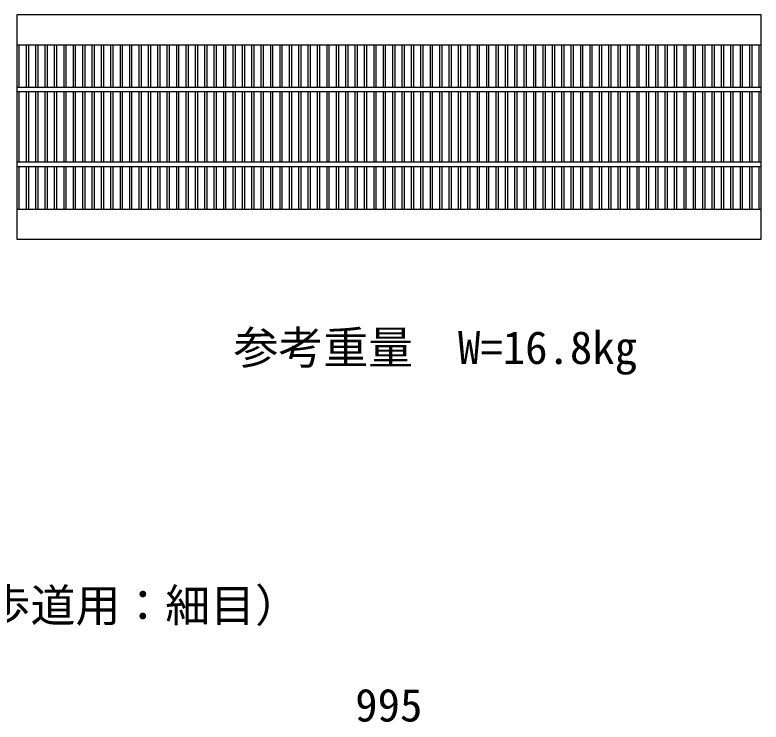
# Model space of a CAD drawing. Units: millimetres, scale not verified. Extents: x -25200 to 25200, y -8910 to 8910.
# Drawn here: x -6879 to -5882, y -801 to 145 of the extents above; entities that cross this region are included whole.
import ezdxf
from ezdxf.enums import TextEntityAlignment as Align

# ---------------------------------------------------------------- set-up
doc = ezdxf.new("R2010")
doc.units = ezdxf.units.MM
doc.header["$LTSCALE"] = 30
doc.layers.add('0-0_DIM', color=7, linetype='Continuous', lineweight=25)
doc.layers.add('0-2_HATCH', color=6, linetype='Continuous', lineweight=25)
doc.styles.add('ＭＳ ゴシック', font='')
doc.styles.get('ＭＳ ゴシック').set_extended_font_data('MS Gothic')

msp = doc.modelspace()

# ---------------------------------------------------------------- linework, layer by layer
at = {"layer": '0-2_HATCH'}
for p, q in [((-6876.52, 104.91), (-5881.52, 104.91)), ((-6873.52, 104.91), (-6873.52, 47.91)), ((-6863.96, 104.91), (-6863.96, 47.91)), ((-6860.96, 104.91), (-6860.96, 47.91)), ((-6851.41, 104.91), (-6851.41, 47.91)), ((-6848.41, 104.91), (-6848.41, 47.91)), ((-6838.85, 104.91), (-6838.85, 47.91)), ((-6835.85, 104.91), (-6835.85, 47.91)), ((-6826.29, 104.91), (-6826.29, 47.91)), ((-6823.29, 104.91), (-6823.29, 47.91)), ((-6813.73, 104.91), (-6813.73, 47.91)), ((-6810.73, 104.91), (-6810.73, 47.91)), ((-6801.18, 104.91), (-6801.18, 47.91)), ((-6798.18, 104.91), (-6798.18, 47.91)), ((-6788.62, 104.91), (-6788.62, 47.91)), ((-6785.62, 104.91), (-6785.62, 47.91)), ((-6776.06, 104.91), (-6776.06, 47.91)), ((-6773.06, 104.91), (-6773.06, 47.91)), ((-6763.51, 104.91), (-6763.51, 47.91)), ((-6760.51, 104.91), (-6760.51, 47.91)), ((-6750.95, 104.91), (-6750.95, 47.91)), ((-6747.95, 104.91), (-6747.95, 47.91)), ((-6738.39, 104.91), (-6738.39, 47.91)), ((-6735.39, 104.91), (-6735.39, 47.91)), ((-6725.84, 104.91), (-6725.84, 47.91)), ((-6722.84, 104.91), (-6722.84, 47.91)), ((-6713.28, 104.91), (-6713.28, 47.91)), ((-6710.28, 104.91), (-6710.28, 47.91)), ((-6700.72, 104.91), (-6700.72, 47.91)), ((-6697.72, 104.91), (-6697.72, 47.91)), ((-6688.17, 104.91), (-6688.17, 47.91)), ((-6685.17, 104.91), (-6685.17, 47.91)), ((-6675.61, 104.91), (-6675.61, 47.91)), ((-6672.61, 104.91), (-6672.61, 47.91)), ((-6663.05, 104.91), (-6663.05, 47.91)), ((-6660.05, 104.91), (-6660.05, 47.91)), ((-6650.49, 104.91), (-6650.49, 47.91)), ((-6647.49, 104.91), (-6647.49, 47.91)), ((-6637.94, 104.91), (-6637.94, 47.91)), ((-6634.94, 104.91), (-6634.94, 47.91)), ((-6625.38, 104.91), (-6625.38, 47.91)), ((-6622.38, 104.91), (-6622.38, 47.91)), ((-6612.82, 104.91), (-6612.82, 47.91)), ((-6609.82, 104.91), (-6609.82, 47.91)), ((-6600.27, 104.91), (-6600.27, 47.91)), ((-6597.27, 104.91), (-6597.27, 47.91)), ((-6587.71, 104.91), (-6587.71, 47.91)), ((-6584.71, 104.91), (-6584.71, 47.91)), ((-6575.15, 104.91), (-6575.15, 47.91)), ((-6572.15, 104.91), (-6572.15, 47.91)), ((-6562.6, 104.91), (-6562.6, 47.91)), ((-6559.6, 104.91), (-6559.6, 47.91)), ((-6550.04, 104.91), (-6550.04, 47.91)), ((-6547.04, 104.91), (-6547.04, 47.91)), ((-6537.48, 104.91), (-6537.48, 47.91)), ((-6534.48, 104.91), (-6534.48, 47.91)), ((-6524.92, 104.91), (-6524.92, 47.91)), ((-6521.92, 104.91), (-6521.92, 47.91)), ((-6512.37, 104.91), (-6512.37, 47.91)), ((-6509.37, 104.91), (-6509.37, 47.91)), ((-6499.81, 104.91), (-6499.81, 47.91)), ((-6496.81, 104.91), (-6496.81, 47.91)), ((-6487.25, 104.91), (-6487.25, 47.91)), ((-6484.25, 104.91), (-6484.25, 47.91)), ((-6474.7, 104.91), (-6474.7, 47.91)), ((-6471.7, 104.91), (-6471.7, 47.91)), ((-6462.14, 104.91), (-6462.14, 47.91)), ((-6459.14, 104.91), (-6459.14, 47.91)), ((-6449.58, 104.91), (-6449.58, 47.91)), ((-6446.58, 104.91), (-6446.58, 47.91)), ((-6437.03, 104.91), (-6437.03, 47.91)), ((-6434.03, 104.91), (-6434.03, 47.91)), ((-6424.47, 104.91), (-6424.47, 47.91)), ((-6421.47, 104.91), (-6421.47, 47.91)), ((-6411.91, 104.91), (-6411.91, 47.91)), ((-6408.91, 104.91), (-6408.91, 47.91)), ((-6399.36, 104.91), (-6399.36, 47.91)), ((-6396.36, 104.91), (-6396.36, 47.91)), ((-6386.8, 104.91), (-6386.8, 47.91)), ((-6383.8, 104.91), (-6383.8, 47.91)), ((-6374.24, 104.91), (-6374.24, 47.91)), ((-6371.24, 104.91), (-6371.24, 47.91)), ((-6361.68, 104.91), (-6361.68, 47.91)), ((-6358.68, 104.91), (-6358.68, 47.91)), ((-6349.13, 104.91), (-6349.13, 47.91)), ((-6346.13, 104.91), (-6346.13, 47.91)), ((-6336.57, 104.91), (-6336.57, 47.91)), ((-6333.57, 104.91), (-6333.57, 47.91)), ((-6324.01, 104.91), (-6324.01, 47.91)), ((-6321.01, 104.91), (-6321.01, 47.91)), ((-6311.46, 104.91), (-6311.46, 47.91)), ((-6308.46, 104.91), (-6308.46, 47.91)), ((-6298.9, 104.91), (-6298.9, 47.91)), ((-6295.9, 104.91), (-6295.9, 47.91)), ((-6286.34, 104.91), (-6286.34, 47.91)), ((-6283.34, 104.91), (-6283.34, 47.91)), ((-6273.79, 104.91), (-6273.79, 47.91)), ((-6270.79, 104.91), (-6270.79, 47.91)), ((-6261.23, 104.91), (-6261.23, 47.91)), ((-6258.23, 104.91), (-6258.23, 47.91)), ((-6248.67, 104.91), (-6248.67, 47.91)), ((-6245.67, 104.91), (-6245.67, 47.91)), ((-6236.11, 104.91), (-6236.11, 47.91)), ((-6233.11, 104.91), (-6233.11, 47.91)), ((-6223.56, 104.91), (-6223.56, 47.91)), ((-6220.56, 104.91), (-6220.56, 47.91)), ((-6211, 104.91), (-6211, 47.91)), ((-6208, 104.91), (-6208, 47.91)), ((-6198.44, 104.91), (-6198.44, 47.91)), ((-6195.44, 104.91), (-6195.44, 47.91)), ((-6185.89, 104.91), (-6185.89, 47.91)), ((-6182.89, 104.91), (-6182.89, 47.91)), ((-6173.33, 104.91), (-6173.33, 47.91)), ((-6170.33, 104.91), (-6170.33, 47.91)), ((-6160.77, 104.91), (-6160.77, 47.91)), ((-6157.77, 104.91), (-6157.77, 47.91)), ((-6148.22, 104.91), (-6148.22, 47.91)), ((-6145.22, 104.91), (-6145.22, 47.91)), ((-6135.66, 104.91), (-6135.66, 47.91)), ((-6132.66, 104.91), (-6132.66, 47.91)), ((-6123.1, 104.91), (-6123.1, 47.91)), ((-6120.1, 104.91), (-6120.1, 47.91)), ((-6110.54, 104.91), (-6110.54, 47.91)), ((-6107.54, 104.91), (-6107.54, 47.91)), ((-6097.99, 104.91), (-6097.99, 47.91)), ((-6094.99, 104.91), (-6094.99, 47.91)), ((-6085.43, 104.91), (-6085.43, 47.91)), ((-6082.43, 104.91), (-6082.43, 47.91)), ((-6072.87, 104.91), (-6072.87, 47.91)), ((-6069.87, 104.91), (-6069.87, 47.91)), ((-6060.32, 104.91), (-6060.32, 47.91)), ((-6057.32, 104.91), (-6057.32, 47.91)), ((-6047.76, 104.91), (-6047.76, 47.91)), ((-6044.76, 104.91), (-6044.76, 47.91)), ((-6035.2, 104.91), (-6035.2, 47.91)), ((-6032.2, 104.91), (-6032.2, 47.91)), ((-6022.65, 104.91), (-6022.65, 47.91)), ((-6019.65, 104.91), (-6019.65, 47.91)), ((-6010.09, 104.91), (-6010.09, 47.91)), ((-6007.09, 104.91), (-6007.09, 47.91)), ((-5997.53, 104.91), (-5997.53, 47.91)), ((-5994.53, 104.91), (-5994.53, 47.91)), ((-5984.98, 104.91), (-5984.98, 47.91)), ((-5981.98, 104.91), (-5981.98, 47.91)), ((-5972.42, 104.91), (-5972.42, 47.91)), ((-5969.42, 104.91), (-5969.42, 47.91)), ((-5959.86, 104.91), (-5959.86, 47.91)), ((-5956.86, 104.91), (-5956.86, 47.91)), ((-5947.3, 104.91), (-5947.3, 47.91)), ((-5944.3, 104.91), (-5944.3, 47.91)), ((-5934.75, 104.91), (-5934.75, 47.91)), ((-5931.75, 104.91), (-5931.75, 47.91)), ((-5922.19, 104.91), (-5922.19, 47.91)), ((-5919.19, 104.91), (-5919.19, 47.91)), ((-5909.63, 104.91), (-5909.63, 47.91)), ((-5906.63, 104.91), (-5906.63, 47.91)), ((-5897.08, 104.91), (-5897.08, 47.91)), ((-5894.08, 104.91), (-5894.08, 47.91)), ((-5884.52, 104.91), (-5884.52, 47.91)), ((-5881.52, 47.91), (-6876.52, 47.91)), ((-5881.52, 41.91), (-6876.52, 41.91)), ((-6873.52, 41.91), (-6873.52, -52.09)), ((-6863.96, 41.91), (-6863.96, -52.09)), ((-6860.96, 41.91), (-6860.96, -52.09)), ((-6851.41, 41.91), (-6851.41, -52.09)), ((-6848.41, 41.91), (-6848.41, -52.09)), ((-6838.85, 41.91), (-6838.85, -52.09)), ((-6835.85, 41.91), (-6835.85, -52.09)), ((-6826.29, 41.91), (-6826.29, -52.09)), ((-6823.29, 41.91), (-6823.29, -52.09)), ((-6813.73, 41.91), (-6813.73, -52.09)), ((-6810.73, 41.91), (-6810.73, -52.09)), ((-6801.18, 41.91), (-6801.18, -52.09)), ((-6798.18, 41.91), (-6798.18, -52.09)), ((-6788.62, 41.91), (-6788.62, -52.09)), ((-6785.62, 41.91), (-6785.62, -52.09)), ((-6776.06, 41.91), (-6776.06, -52.09)), ((-6773.06, 41.91), (-6773.06, -52.09)), ((-6763.51, 41.91), (-6763.51, -52.09)), ((-6760.51, 41.91), (-6760.51, -52.09)), ((-6750.95, 41.91), (-6750.95, -52.09)), ((-6747.95, 41.91), (-6747.95, -52.09)), ((-6738.39, 41.91), (-6738.39, -52.09)), ((-6735.39, 41.91), (-6735.39, -52.09)), ((-6725.84, 41.91), (-6725.84, -52.09)), ((-6722.84, 41.91), (-6722.84, -52.09)), ((-6713.28, 41.91), (-6713.28, -52.09)), ((-6710.28, 41.91), (-6710.28, -52.09)), ((-6700.72, 41.91), (-6700.72, -52.09)), ((-6697.72, 41.91), (-6697.72, -52.09)), ((-6688.17, 41.91), (-6688.17, -52.09)), ((-6685.17, 41.91), (-6685.17, -52.09)), ((-6675.61, 41.91), (-6675.61, -52.09)), ((-6672.61, 41.91), (-6672.61, -52.09)), ((-6663.05, 41.91), (-6663.05, -52.09)), ((-6660.05, 41.91), (-6660.05, -52.09)), ((-6650.49, 41.91), (-6650.49, -52.09)), ((-6647.49, 41.91), (-6647.49, -52.09)), ((-6637.94, 41.91), (-6637.94, -52.09)), ((-6634.94, 41.91), (-6634.94, -52.09)), ((-6625.38, 41.91), (-6625.38, -52.09)), ((-6622.38, 41.91), (-6622.38, -52.09)), ((-6612.82, 41.91), (-6612.82, -52.09)), ((-6609.82, 41.91), (-6609.82, -52.09)), ((-6600.27, 41.91), (-6600.27, -52.09)), ((-6597.27, 41.91), (-6597.27, -52.09)), ((-6587.71, 41.91), (-6587.71, -52.09)), ((-6584.71, 41.91), (-6584.71, -52.09)), ((-6575.15, 41.91), (-6575.15, -52.09)), ((-6572.15, 41.91), (-6572.15, -52.09)), ((-6562.6, 41.91), (-6562.6, -52.09)), ((-6559.6, 41.91), (-6559.6, -52.09)), ((-6550.04, 41.91), (-6550.04, -52.09)), ((-6547.04, 41.91), (-6547.04, -52.09)), ((-6537.48, 41.91), (-6537.48, -52.09)), ((-6534.48, 41.91), (-6534.48, -52.09)), ((-6524.92, 41.91), (-6524.92, -52.09)), ((-6521.92, 41.91), (-6521.92, -52.09)), ((-6512.37, 41.91), (-6512.37, -52.09)), ((-6509.37, 41.91), (-6509.37, -52.09)), ((-6499.81, 41.91), (-6499.81, -52.09)), ((-6496.81, 41.91), (-6496.81, -52.09)), ((-6487.25, 41.91), (-6487.25, -52.09)), ((-6484.25, 41.91), (-6484.25, -52.09)), ((-6474.7, 41.91), (-6474.7, -52.09)), ((-6471.7, 41.91), (-6471.7, -52.09)), ((-6462.14, 41.91), (-6462.14, -52.09)), ((-6459.14, 41.91), (-6459.14, -52.09)), ((-6449.58, 41.91), (-6449.58, -52.09)), ((-6446.58, 41.91), (-6446.58, -52.09)), ((-6437.03, 41.91), (-6437.03, -52.09)), ((-6434.03, 41.91), (-6434.03, -52.09)), ((-6424.47, 41.91), (-6424.47, -52.09)), ((-6421.47, 41.91), (-6421.47, -52.09)), ((-6411.91, 41.91), (-6411.91, -52.09)), ((-6408.91, 41.91), (-6408.91, -52.09)), ((-6399.36, 41.91), (-6399.36, -52.09)), ((-6396.36, 41.91), (-6396.36, -52.09)), ((-6386.8, 41.91), (-6386.8, -52.09)), ((-6383.8, 41.91), (-6383.8, -52.09)), ((-6374.24, 41.91), (-6374.24, -52.09)), ((-6371.24, 41.91), (-6371.24, -52.09)), ((-6361.68, 41.91), (-6361.68, -52.09)), ((-6358.68, 41.91), (-6358.68, -52.09)), ((-6349.13, 41.91), (-6349.13, -52.09)), ((-6346.13, 41.91), (-6346.13, -52.09)), ((-6336.57, 41.91), (-6336.57, -52.09)), ((-6333.57, 41.91), (-6333.57, -52.09)), ((-6324.01, 41.91), (-6324.01, -52.09)), ((-6321.01, 41.91), (-6321.01, -52.09)), ((-6311.46, 41.91), (-6311.46, -52.09)), ((-6308.46, 41.91), (-6308.46, -52.09)), ((-6298.9, 41.91), (-6298.9, -52.09)), ((-6295.9, 41.91), (-6295.9, -52.09)), ((-6286.34, 41.91), (-6286.34, -52.09)), ((-6283.34, 41.91), (-6283.34, -52.09)), ((-6273.79, 41.91), (-6273.79, -52.09)), ((-6270.79, 41.91), (-6270.79, -52.09)), ((-6261.23, 41.91), (-6261.23, -52.09)), ((-6258.23, 41.91), (-6258.23, -52.09)), ((-6248.67, 41.91), (-6248.67, -52.09)), ((-6245.67, 41.91), (-6245.67, -52.09)), ((-6236.11, 41.91), (-6236.11, -52.09)), ((-6233.11, 41.91), (-6233.11, -52.09)), ((-6223.56, 41.91), (-6223.56, -52.09)), ((-6220.56, 41.91), (-6220.56, -52.09)), ((-6211, 41.91), (-6211, -52.09)), ((-6208, 41.91), (-6208, -52.09)), ((-6198.44, 41.91), (-6198.44, -52.09)), ((-6195.44, 41.91), (-6195.44, -52.09)), ((-6185.89, 41.91), (-6185.89, -52.09)), ((-6182.89, 41.91), (-6182.89, -52.09)), ((-6173.33, 41.91), (-6173.33, -52.09)), ((-6170.33, 41.91), (-6170.33, -52.09)), ((-6160.77, 41.91), (-6160.77, -52.09)), ((-6157.77, 41.91), (-6157.77, -52.09)), ((-6148.22, 41.91), (-6148.22, -52.09)), ((-6145.22, 41.91), (-6145.22, -52.09)), ((-6135.66, 41.91), (-6135.66, -52.09)), ((-6132.66, 41.91), (-6132.66, -52.09)), ((-6123.1, 41.91), (-6123.1, -52.09)), ((-6120.1, 41.91), (-6120.1, -52.09)), ((-6110.54, 41.91), (-6110.54, -52.09)), ((-6107.54, 41.91), (-6107.54, -52.09)), ((-6097.99, 41.91), (-6097.99, -52.09)), ((-6094.99, 41.91), (-6094.99, -52.09)), ((-6085.43, 41.91), (-6085.43, -52.09)), ((-6082.43, 41.91), (-6082.43, -52.09)), ((-6072.87, 41.91), (-6072.87, -52.09)), ((-6069.87, 41.91), (-6069.87, -52.09)), ((-6060.32, 41.91), (-6060.32, -52.09)), ((-6057.32, 41.91), (-6057.32, -52.09)), ((-6047.76, 41.91), (-6047.76, -52.09)), ((-6044.76, 41.91), (-6044.76, -52.09)), ((-6035.2, 41.91), (-6035.2, -52.09)), ((-6032.2, 41.91), (-6032.2, -52.09)), ((-6022.65, 41.91), (-6022.65, -52.09)), ((-6019.65, 41.91), (-6019.65, -52.09)), ((-6010.09, 41.91), (-6010.09, -52.09)), ((-6007.09, 41.91), (-6007.09, -52.09)), ((-5997.53, 41.91), (-5997.53, -52.09)), ((-5994.53, 41.91), (-5994.53, -52.09)), ((-5984.98, 41.91), (-5984.98, -52.09)), ((-5981.98, 41.91), (-5981.98, -52.09)), ((-5972.42, 41.91), (-5972.42, -52.09)), ((-5969.42, 41.91), (-5969.42, -52.09)), ((-5959.86, 41.91), (-5959.86, -52.09)), ((-5956.86, 41.91), (-5956.86, -52.09)), ((-5947.3, 41.91), (-5947.3, -52.09)), ((-5944.3, 41.91), (-5944.3, -52.09)), ((-5934.75, 41.91), (-5934.75, -52.09)), ((-5931.75, 41.91), (-5931.75, -52.09)), ((-5922.19, 41.91), (-5922.19, -52.09)), ((-5919.19, 41.91), (-5919.19, -52.09)), ((-5909.63, 41.91), (-5909.63, -52.09)), ((-5906.63, 41.91), (-5906.63, -52.09)), ((-5897.08, 41.91), (-5897.08, -52.09)), ((-5894.08, 41.91), (-5894.08, -52.09)), ((-5884.52, 41.91), (-5884.52, -52.09)), ((-5881.52, -52.09), (-6876.52, -52.09)), ((-5881.52, -58.09), (-6876.52, -58.09)), ((-6873.52, -58.09), (-6873.52, -115.09)), ((-6863.96, -58.09), (-6863.96, -115.09)), ((-6860.96, -58.09), (-6860.96, -115.09)), ((-6851.41, -58.09), (-6851.41, -115.09)), ((-6848.41, -58.09), (-6848.41, -115.09)), ((-6838.85, -58.09), (-6838.85, -115.09)), ((-6835.85, -58.09), (-6835.85, -115.09)), ((-6826.29, -58.09), (-6826.29, -115.09)), ((-6823.29, -58.09), (-6823.29, -115.09)), ((-6813.73, -58.09), (-6813.73, -115.09)), ((-6810.73, -58.09), (-6810.73, -115.09)), ((-6801.18, -58.09), (-6801.18, -115.09)), ((-6798.18, -58.09), (-6798.18, -115.09)), ((-6788.62, -58.09), (-6788.62, -115.09)), ((-6785.62, -58.09), (-6785.62, -115.09)), ((-6776.06, -58.09), (-6776.06, -115.09)), ((-6773.06, -58.09), (-6773.06, -115.09)), ((-6763.51, -58.09), (-6763.51, -115.09)), ((-6760.51, -58.09), (-6760.51, -115.09)), ((-6750.95, -58.09), (-6750.95, -115.09)), ((-6747.95, -58.09), (-6747.95, -115.09)), ((-6738.39, -58.09), (-6738.39, -115.09)), ((-6735.39, -58.09), (-6735.39, -115.09)), ((-6725.84, -58.09), (-6725.84, -115.09)), ((-6722.84, -58.09), (-6722.84, -115.09)), ((-6713.28, -58.09), (-6713.28, -115.09)), ((-6710.28, -58.09), (-6710.28, -115.09)), ((-6700.72, -58.09), (-6700.72, -115.09)), ((-6697.72, -58.09), (-6697.72, -115.09)), ((-6688.17, -58.09), (-6688.17, -115.09)), ((-6685.17, -58.09), (-6685.17, -115.09)), ((-6675.61, -58.09), (-6675.61, -115.09)), ((-6672.61, -58.09), (-6672.61, -115.09)), ((-6663.05, -58.09), (-6663.05, -115.09)), ((-6660.05, -58.09), (-6660.05, -115.09)), ((-6650.49, -58.09), (-6650.49, -115.09)), ((-6647.49, -58.09), (-6647.49, -115.09)), ((-6637.94, -58.09), (-6637.94, -115.09)), ((-6634.94, -58.09), (-6634.94, -115.09)), ((-6625.38, -58.09), (-6625.38, -115.09)), ((-6622.38, -58.09), (-6622.38, -115.09)), ((-6612.82, -58.09), (-6612.82, -115.09)), ((-6609.82, -58.09), (-6609.82, -115.09)), ((-6600.27, -58.09), (-6600.27, -115.09)), ((-6597.27, -58.09), (-6597.27, -115.09)), ((-6587.71, -58.09), (-6587.71, -115.09)), ((-6584.71, -58.09), (-6584.71, -115.09)), ((-6575.15, -58.09), (-6575.15, -115.09)), ((-6572.15, -58.09), (-6572.15, -115.09)), ((-6562.6, -58.09), (-6562.6, -115.09)), ((-6559.6, -58.09), (-6559.6, -115.09)), ((-6550.04, -58.09), (-6550.04, -115.09)), ((-6547.04, -58.09), (-6547.04, -115.09)), ((-6537.48, -58.09), (-6537.48, -115.09)), ((-6534.48, -58.09), (-6534.48, -115.09)), ((-6524.92, -58.09), (-6524.92, -115.09)), ((-6521.92, -58.09), (-6521.92, -115.09)), ((-6512.37, -58.09), (-6512.37, -115.09)), ((-6509.37, -58.09), (-6509.37, -115.09)), ((-6499.81, -58.09), (-6499.81, -115.09)), ((-6496.81, -58.09), (-6496.81, -115.09)), ((-6487.25, -58.09), (-6487.25, -115.09)), ((-6484.25, -58.09), (-6484.25, -115.09)), ((-6474.7, -58.09), (-6474.7, -115.09)), ((-6471.7, -58.09), (-6471.7, -115.09)), ((-6462.14, -58.09), (-6462.14, -115.09)), ((-6459.14, -58.09), (-6459.14, -115.09)), ((-6449.58, -58.09), (-6449.58, -115.09)), ((-6446.58, -58.09), (-6446.58, -115.09)), ((-6437.03, -58.09), (-6437.03, -115.09)), ((-6434.03, -58.09), (-6434.03, -115.09)), ((-6424.47, -58.09), (-6424.47, -115.09)), ((-6421.47, -58.09), (-6421.47, -115.09)), ((-6411.91, -58.09), (-6411.91, -115.09)), ((-6408.91, -58.09), (-6408.91, -115.09)), ((-6399.36, -58.09), (-6399.36, -115.09)), ((-6396.36, -58.09), (-6396.36, -115.09)), ((-6386.8, -58.09), (-6386.8, -115.09)), ((-6383.8, -58.09), (-6383.8, -115.09)), ((-6374.24, -58.09), (-6374.24, -115.09)), ((-6371.24, -58.09), (-6371.24, -115.09)), ((-6361.68, -58.09), (-6361.68, -115.09)), ((-6358.68, -58.09), (-6358.68, -115.09)), ((-6349.13, -58.09), (-6349.13, -115.09)), ((-6346.13, -58.09), (-6346.13, -115.09)), ((-6336.57, -58.09), (-6336.57, -115.09)), ((-6333.57, -58.09), (-6333.57, -115.09)), ((-6324.01, -58.09), (-6324.01, -115.09)), ((-6321.01, -58.09), (-6321.01, -115.09)), ((-6311.46, -58.09), (-6311.46, -115.09)), ((-6308.46, -58.09), (-6308.46, -115.09)), ((-6298.9, -58.09), (-6298.9, -115.09)), ((-6295.9, -58.09), (-6295.9, -115.09)), ((-6286.34, -58.09), (-6286.34, -115.09)), ((-6283.34, -58.09), (-6283.34, -115.09)), ((-6273.79, -58.09), (-6273.79, -115.09)), ((-6270.79, -58.09), (-6270.79, -115.09)), ((-6261.23, -58.09), (-6261.23, -115.09)), ((-6258.23, -58.09), (-6258.23, -115.09)), ((-6248.67, -58.09), (-6248.67, -115.09)), ((-6245.67, -58.09), (-6245.67, -115.09)), ((-6236.11, -58.09), (-6236.11, -115.09)), ((-6233.11, -58.09), (-6233.11, -115.09)), ((-6223.56, -58.09), (-6223.56, -115.09)), ((-6220.56, -58.09), (-6220.56, -115.09)), ((-6211, -58.09), (-6211, -115.09)), ((-6208, -58.09), (-6208, -115.09)), ((-6198.44, -58.09), (-6198.44, -115.09)), ((-6195.44, -58.09), (-6195.44, -115.09)), ((-6185.89, -58.09), (-6185.89, -115.09)), ((-6182.89, -58.09), (-6182.89, -115.09)), ((-6173.33, -58.09), (-6173.33, -115.09)), ((-6170.33, -58.09), (-6170.33, -115.09)), ((-6160.77, -58.09), (-6160.77, -115.09)), ((-6157.77, -58.09), (-6157.77, -115.09)), ((-6148.22, -58.09), (-6148.22, -115.09)), ((-6145.22, -58.09), (-6145.22, -115.09)), ((-6135.66, -58.09), (-6135.66, -115.09)), ((-6132.66, -58.09), (-6132.66, -115.09)), ((-6123.1, -58.09), (-6123.1, -115.09)), ((-6120.1, -58.09), (-6120.1, -115.09)), ((-6110.54, -58.09), (-6110.54, -115.09)), ((-6107.54, -58.09), (-6107.54, -115.09)), ((-6097.99, -58.09), (-6097.99, -115.09)), ((-6094.99, -58.09), (-6094.99, -115.09)), ((-6085.43, -58.09), (-6085.43, -115.09)), ((-6082.43, -58.09), (-6082.43, -115.09)), ((-6072.87, -58.09), (-6072.87, -115.09)), ((-6069.87, -58.09), (-6069.87, -115.09)), ((-6060.32, -58.09), (-6060.32, -115.09)), ((-6057.32, -58.09), (-6057.32, -115.09)), ((-6047.76, -58.09), (-6047.76, -115.09)), ((-6044.76, -58.09), (-6044.76, -115.09)), ((-6035.2, -58.09), (-6035.2, -115.09)), ((-6032.2, -58.09), (-6032.2, -115.09)), ((-6022.65, -58.09), (-6022.65, -115.09)), ((-6019.65, -58.09), (-6019.65, -115.09)), ((-6010.09, -58.09), (-6010.09, -115.09)), ((-6007.09, -58.09), (-6007.09, -115.09)), ((-5997.53, -58.09), (-5997.53, -115.09)), ((-5994.53, -58.09), (-5994.53, -115.09)), ((-5984.98, -58.09), (-5984.98, -115.09)), ((-5981.98, -58.09), (-5981.98, -115.09)), ((-5972.42, -58.09), (-5972.42, -115.09)), ((-5969.42, -58.09), (-5969.42, -115.09)), ((-5959.86, -58.09), (-5959.86, -115.09)), ((-5956.86, -58.09), (-5956.86, -115.09)), ((-5947.3, -58.09), (-5947.3, -115.09)), ((-5944.3, -58.09), (-5944.3, -115.09)), ((-5934.75, -58.09), (-5934.75, -115.09)), ((-5931.75, -58.09), (-5931.75, -115.09)), ((-5922.19, -58.09), (-5922.19, -115.09)), ((-5919.19, -58.09), (-5919.19, -115.09)), ((-5909.63, -58.09), (-5909.63, -115.09)), ((-5906.63, -58.09), (-5906.63, -115.09)), ((-5897.08, -58.09), (-5897.08, -115.09)), ((-5894.08, -58.09), (-5894.08, -115.09)), ((-5884.52, -58.09), (-5884.52, -115.09)), ((-5881.52, -115.09), (-6876.52, -115.09))]:
    msp.add_line(p, q, dxfattribs=at)
msp.add_lwpolyline([(-6876.52, 144.91), (-6876.52, -155.09), (-5881.52, -155.09), (-5881.52, 144.91)], close=True, dxfattribs=at)

# ---------------------------------------------------------------- texts
at = {"layer": '0-0_DIM', "style": 'ＭＳ ゴシック'}
for s, p in [('参考重量\u3000W=16.8kg', (-6586.68, -335.09)), ('（T-2,歩道用：細目）', (-7097.66, -679.82)), ('995', (-6424.02, -813.19))]:
    msp.add_text(s, height=43.99, dxfattribs=at).set_placement(p, align=Align.BOTTOM_LEFT)

doc.saveas('drawing.dxf')
